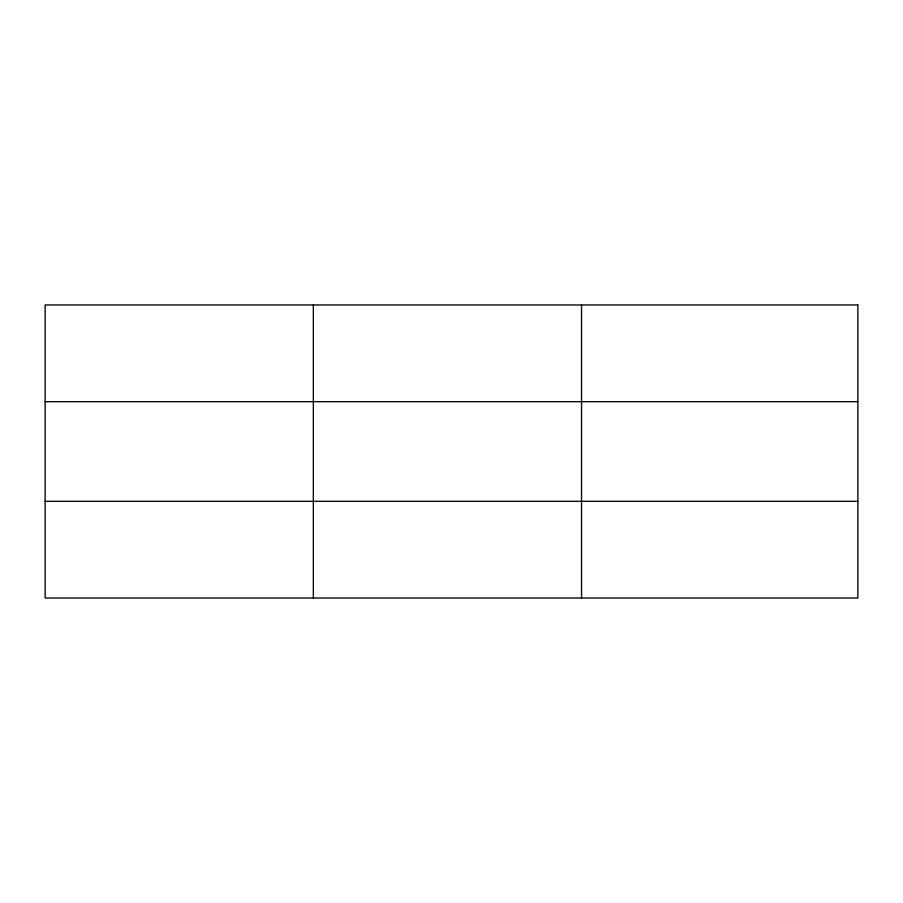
<?xml version="1.0" encoding="UTF-8"?>
<svg xmlns="http://www.w3.org/2000/svg" width="903" height="903" viewBox="0 0 903 903"><rect width="100%" height="100%" fill="white"/><g stroke="black" fill="none" stroke-linecap="round" stroke-linejoin="round"><path stroke-width="1.35" d="M313.341 598.034L313.341 304.966M581.532 598.034L581.532 304.966M45.15 401.677L857.85 401.677M45.15 501.323L857.85 501.323M857.85 304.966L857.85 598.034L45.15 598.034L45.15 304.966L857.85 304.966"/></g></svg>
